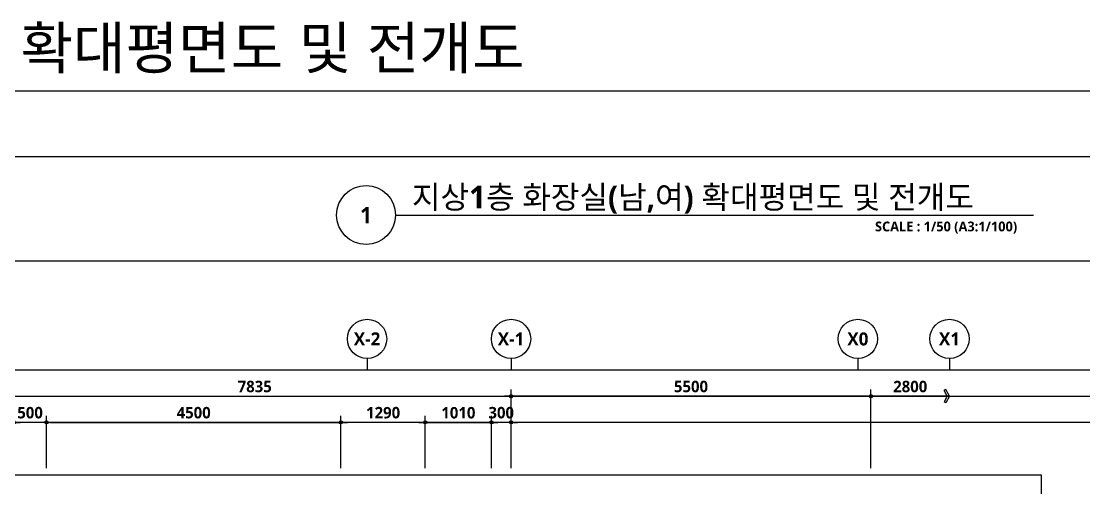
# Model space of a CAD drawing. Header units: millimetres. Extents: x 0 to 336000, y 0 to 30768.
# Drawn here: x 134543 to 150780, y 23637 to 30768 of the extents above; entities that cross this region are included whole.
import ezdxf
from ezdxf.enums import TextEntityAlignment as Align

# ---------------------------------------------------------------- set-up
doc = ezdxf.new("R2010")
doc.units = ezdxf.units.MM
doc.header["$LTSCALE"] = 50
doc.layers.get('Defpoints').update_dxf_attribs({"color": 153})
for name, color, linetype in [('A-ANNO-GRA1', 7, 'Continuous'), ('A-ANNO-TEXT1', 7, 'Continuous'), ('A-ANNO-TITL', 7, 'Continuous'), ('A-ST-AXIS-BUB', 7, 'Continuous'), ('A-ST-AXIS-DIM', 7, 'Continuous'), ('AA-XXXX-TXT1', 2, 'Continuous')]:
    doc.layers.add(name, color=color, linetype=linetype)
doc.layers.add('G(그리드1)', color=185, linetype='Continuous', plot=False)
doc.styles.add('2020음성 1차', font='나눔고딕Bold.ttf')
doc.styles.add('SH_진천_나눔', font='')
doc.styles.get('SH_진천_나눔').set_extended_font_data('NanumGothic', bold=True)
doc.dimstyles.new('SHP 50', dxfattribs={"dimscale": 50, "dimtxt": 3.5, "dimasz": 1, "dimexe": 2, "dimexo": 2, "dimgap": 1, "dimtad": 1, "dimdec": 0, "dimzin": 0, "dimdsep": 46, "dimtxsty": 'SH_진천_나눔', "dimblk": 'DIMDOT', "dimcen": 0.09, "dimclrd": 256, "dimclre": 256, "dimclrt": 3, "dimadec": 0, "dimazin": 1, "dimtfac": 1, "dimtdec": 0, "dimtix": 1, "dimtmove": 2, "dimatfit": 0, "dimldrblk": 'DIMDOT', "dimfxl": 1, "dimtolj": 1, "dimtzin": 0, "dimlwd": -1, "dimlwe": -1, "dimarcsym": 0})

# ---------------------------------------------------------------- blocks, each defined once
blk = doc.blocks.new('*U2903')
at = {"layer": 'A-ANNO-TITL'}
blk.add_line((0, 0), (9750, 0), dxfattribs=at)
blk.add_circle((-450, 0), 450, dxfattribs=at)
at = {"layer": 'AA-XXXX-TXT1', "style": 'SH_진천_나눔'}
blk.add_attdef('DWG.TITLE', (250, 100), '', height=350, dxfattribs=at)
at = {"layer": 'AA-XXXX-TXT1', "color": 7, "style": 'SH_진천_나눔'}
blk.add_attdef('NO1', text='', height=300, dxfattribs=at).set_placement((-450, 0), align=Align.MIDDLE)
at = {"layer": 'AA-XXXX-TXT1', "style": 'SH_진천_나눔'}
blk.add_attdef('SCALE', text='', height=150, dxfattribs=at).set_placement((9500, -100), align=Align.TOP_RIGHT)
blk = doc.blocks.new('DIMDOT')
at = {"color": 0}
blk.add_line((-2, 0), (2, 0), dxfattribs=at)
for radius in [0.5, 0.25]:
    blk.add_circle((0, 0), radius, dxfattribs=at)
blk = doc.blocks.new('*D15308')
at = {"layer": 'A-ST-AXIS-DIM'}
for p, q in [((134193, 23937), (134193, 25137)), ((134243, 25037), (141978, 25037)), ((142028, 23937), (142028, 25137))]:
    blk.add_line(p, q, dxfattribs=at)
at = {"layer": 'Defpoints', "color": 0}
for p in [(142028, 25037), (134193, 23837), (142028, 23837)]:
    blk.add_point(p, dxfattribs=at)
at = {"layer": 'A-ST-AXIS-DIM', "linetype": 'ByBlock', "xscale": 50, "yscale": 50, "zscale": 50, "rotation": 180}
blk.add_blockref('DIMDOT', (134193, 25037), dxfattribs=at)
at = {"layer": 'A-ST-AXIS-DIM', "linetype": 'ByBlock', "xscale": 50, "yscale": 50, "zscale": 50}
blk.add_blockref('DIMDOT', (142028, 25037), dxfattribs=at)
at = {"layer": 'A-ST-AXIS-DIM', "color": 3, "insert": (138111, 25184), "char_height": 175, "attachment_point": 5, "style": 'SH_진천_나눔'}
blk.add_mtext('\\A1;7835', dxfattribs=at)
blk = doc.blocks.new('A-ST-AXIS-BUB-1')
at = {"layer": 'A-ST-AXIS-BUB'}
blk.add_line((0, 350), (0, 0), dxfattribs=at)
blk.add_circle((0, 950), 600, dxfattribs=at)
blk = doc.blocks.new('*D15309')
at = {"layer": 'A-ST-AXIS-DIM'}
for p, q in [((134928, 23937), (134928, 24737)), ((139428, 23937), (139428, 24737)), ((134978, 24637), (139378, 24637))]:
    blk.add_line(p, q, dxfattribs=at)
at = {"layer": 'Defpoints', "color": 0}
for p in [(139428, 24637), (134928, 23837), (139428, 23837)]:
    blk.add_point(p, dxfattribs=at)
at = {"layer": 'A-ST-AXIS-DIM', "linetype": 'ByBlock', "xscale": 50, "yscale": 50, "zscale": 50, "rotation": 180}
blk.add_blockref('DIMDOT', (134928, 24637), dxfattribs=at)
at = {"layer": 'A-ST-AXIS-DIM', "linetype": 'ByBlock', "xscale": 50, "yscale": 50, "zscale": 50}
blk.add_blockref('DIMDOT', (139428, 24637), dxfattribs=at)
at = {"layer": 'A-ST-AXIS-DIM', "color": 3, "insert": (137178, 24784), "char_height": 175, "attachment_point": 5, "style": 'SH_진천_나눔'}
blk.add_mtext('\\A1;4500', dxfattribs=at)
blk = doc.blocks.new('*D15310')
at = {"layer": 'A-ST-AXIS-DIM'}
for p, q in [((140718, 23937), (140718, 24737)), ((141728, 23937), (141728, 24737)), ((140768, 24637), (141678, 24637))]:
    blk.add_line(p, q, dxfattribs=at)
at = {"layer": 'Defpoints', "color": 0}
for p in [(141728, 24637), (140718, 23837), (141728, 23837)]:
    blk.add_point(p, dxfattribs=at)
at = {"layer": 'A-ST-AXIS-DIM', "linetype": 'ByBlock', "xscale": 50, "yscale": 50, "zscale": 50, "rotation": 180}
blk.add_blockref('DIMDOT', (140718, 24637), dxfattribs=at)
at = {"layer": 'A-ST-AXIS-DIM', "linetype": 'ByBlock', "xscale": 50, "yscale": 50, "zscale": 50}
blk.add_blockref('DIMDOT', (141728, 24637), dxfattribs=at)
at = {"layer": 'A-ST-AXIS-DIM', "color": 3, "insert": (141223, 24783), "char_height": 175, "attachment_point": 5, "style": 'SH_진천_나눔'}
blk.add_mtext('\\A1;1010', dxfattribs=at)
blk = doc.blocks.new('*D15311')
at = {"layer": 'A-ST-AXIS-DIM'}
for p, q in [((134428, 23937), (134428, 24737)), ((134928, 23937), (134928, 24737)), ((134378, 24637), (134328, 24637)), ((134928, 24637), (134428, 24637)), ((134978, 24637), (135028, 24637))]:
    blk.add_line(p, q, dxfattribs=at)
at = {"layer": 'Defpoints', "color": 0}
for p in [(134428, 24637), (134428, 23837), (134928, 23837)]:
    blk.add_point(p, dxfattribs=at)
at = {"layer": 'A-ST-AXIS-DIM', "linetype": 'ByBlock', "xscale": 50, "yscale": 50, "zscale": 50}
blk.add_blockref('DIMDOT', (134428, 24637), dxfattribs=at)
at = {"layer": 'A-ST-AXIS-DIM', "linetype": 'ByBlock', "xscale": 50, "yscale": 50, "zscale": 50, "rotation": 180}
blk.add_blockref('DIMDOT', (134928, 24637), dxfattribs=at)
at = {"layer": 'A-ST-AXIS-DIM', "color": 3, "insert": (134678, 24784), "char_height": 175, "attachment_point": 5, "style": 'SH_진천_나눔'}
blk.add_mtext('\\A1;500', dxfattribs=at)
blk = doc.blocks.new('*D15312')
at = {"layer": 'A-ST-AXIS-DIM'}
for p, q in [((139428, 23937), (139428, 24737)), ((140718, 23937), (140718, 24737)), ((140668, 24637), (139478, 24637))]:
    blk.add_line(p, q, dxfattribs=at)
at = {"layer": 'Defpoints', "color": 0}
for p in [(139428, 24637), (139428, 23837), (140718, 23837)]:
    blk.add_point(p, dxfattribs=at)
at = {"layer": 'A-ST-AXIS-DIM', "linetype": 'ByBlock', "xscale": 50, "yscale": 50, "zscale": 50, "rotation": 180}
blk.add_blockref('DIMDOT', (139428, 24637), dxfattribs=at)
at = {"layer": 'A-ST-AXIS-DIM', "linetype": 'ByBlock', "xscale": 50, "yscale": 50, "zscale": 50}
blk.add_blockref('DIMDOT', (140718, 24637), dxfattribs=at)
at = {"layer": 'A-ST-AXIS-DIM', "color": 3, "insert": (140073, 24784), "char_height": 175, "attachment_point": 5, "style": 'SH_진천_나눔'}
blk.add_mtext('\\A1;1290', dxfattribs=at)
blk = doc.blocks.new('arrow1')
at = {"color": 0}
for p, q in [((0, 0), (0.286, 0.501)), ((0, 0), (0.286, -0.501)), ((0.165, 0), (0.41, 0.429)), ((0.165, 0), (0.41, -0.429)), ((0.286, 0.501), (0.41, 0.43)), ((0.286, -0.501), (0.41, -0.43))]:
    blk.add_line(p, q, dxfattribs=at)
blk = doc.blocks.new('*D15337')
at = {"layer": 'A-ST-AXIS-DIM'}
for p, q in [((141728, 23937), (141728, 24737)), ((142028, 23937), (142028, 24737)), ((141678, 24637), (141628, 24637)), ((142028, 24637), (141728, 24637)), ((142078, 24637), (142128, 24637))]:
    blk.add_line(p, q, dxfattribs=at)
at = {"layer": 'Defpoints', "color": 0}
for p in [(141728, 24637), (141728, 23837), (142028, 23837)]:
    blk.add_point(p, dxfattribs=at)
at = {"layer": 'A-ST-AXIS-DIM', "linetype": 'ByBlock', "xscale": 50, "yscale": 50, "zscale": 50}
blk.add_blockref('DIMDOT', (141728, 24637), dxfattribs=at)
at = {"layer": 'A-ST-AXIS-DIM', "linetype": 'ByBlock', "xscale": 50, "yscale": 50, "zscale": 50, "rotation": 180}
blk.add_blockref('DIMDOT', (142028, 24637), dxfattribs=at)
at = {"layer": 'A-ST-AXIS-DIM', "color": 3, "insert": (141878, 24784), "char_height": 175, "attachment_point": 5, "style": 'SH_진천_나눔'}
blk.add_mtext('\\A1;300', dxfattribs=at)
blk = doc.blocks.new('*D15339')
at = {"layer": 'A-ST-AXIS-DIM'}
for p, q in [((142028, 23937), (142028, 25137)), ((147478, 25037), (142078, 25037)), ((147528, 23937), (147528, 25137))]:
    blk.add_line(p, q, dxfattribs=at)
at = {"layer": 'Defpoints', "color": 0}
for p in [(142028, 25037), (142028, 23837), (147528, 23837)]:
    blk.add_point(p, dxfattribs=at)
at = {"layer": 'A-ST-AXIS-DIM', "linetype": 'ByBlock', "xscale": 50, "yscale": 50, "zscale": 50, "rotation": 180}
blk.add_blockref('DIMDOT', (142028, 25037), dxfattribs=at)
at = {"layer": 'A-ST-AXIS-DIM', "linetype": 'ByBlock', "xscale": 50, "yscale": 50, "zscale": 50}
blk.add_blockref('DIMDOT', (147528, 25037), dxfattribs=at)
at = {"layer": 'A-ST-AXIS-DIM', "color": 3, "insert": (144778, 25184), "char_height": 175, "attachment_point": 5, "style": 'SH_진천_나눔'}
blk.add_mtext('\\A1;5500', dxfattribs=at)

msp = doc.modelspace()

# ---------------------------------------------------------------- linework, layer by layer
at = {"layer": 'A-ANNO-GRA1'}
msp.add_lwpolyline([(127625.2, 27100), (127625.2, 1600), (161900, 1600), (161900, 27100)], close=True, dxfattribs=at)
at = {"layer": 'A-ST-AXIS-DIM'}
msp.add_line((148728.2, 25037.5), (147528.2, 25037.5), dxfattribs=at)
at = {"layer": 'Defpoints'}
for points in [[(168000, 0), (168000, 29700), (126000, 29700), (126000, 0)], [(127025.2, 28700), (162500, 28700), (162500, 1000), (127025.2, 1000)]]:
    msp.add_lwpolyline(points, close=True, dxfattribs=at)
at = {"layer": 'G(그리드1)'}
for points in [[(130328.2, 25437.5), (151728.2, 25437.5), (151728.2, 10237.5), (130328.2, 10237.5)], [(130728.2, 25037.5), (151328.2, 25037.5), (151328.2, 10637.5), (130728.2, 10637.5)], [(131128.2, 24637.5), (150928.2, 24637.5), (150928.2, 11037.5), (131128.2, 11037.5)], [(131928.2, 23837.5), (150128.2, 23837.5), (150128.2, 11837.5), (131928.2, 11837.5)]]:
    msp.add_lwpolyline(points, close=True, dxfattribs=at)

# ---------------------------------------------------------------- block references
ref = msp.add_blockref('*U2903', (140263, 27806))
ref.add_attrib('SCALE', 'SCALE : 1/50 (A3:1/100)', dxfattribs={"layer": 'A-ANNO-TITL', "height": 150, "style": 'SH_진천_나눔'}).set_placement((149763, 27706), align=Align.TOP_RIGHT)
ref.add_attrib('DWG.TITLE', '지상1층 화장실(남,여) 확대평면도 및 전개도', (140513, 27906), dxfattribs={"layer": 'A-ANNO-TITL', "height": 347.908, "style": 'SH_진천_나눔'})
ref.add_attrib('NO1', '1', dxfattribs={"layer": 'A-ANNO-TITL', "color": 7, "height": 250, "style": 'SH_진천_나눔'}).set_placement((139813, 27806), align=Align.MIDDLE)
at = {"layer": 'A-ST-AXIS-BUB', "xscale": 0.5, "yscale": 0.5, "zscale": 0.5}
for p in [(139828.2, 25437.5), (142028.2, 25437.5), (147328.2, 25437.5), (148728.2, 25437.5)]:
    msp.add_blockref('A-ST-AXIS-BUB-1', p, dxfattribs=at)
at = {"layer": 'A-ST-AXIS-DIM', "xscale": 200, "yscale": 200, "zscale": 200, "rotation": 180.0000000000135}
msp.add_blockref('arrow1', (148728.2, 25037.5), dxfattribs=at)

# ---------------------------------------------------------------- texts
at = {"layer": 'A-ANNO-TEXT1', "style": 'SH_진천_나눔'}
for s, p in [('X-2', (139828.2, 25912.5)), ('X-1', (142028.2, 25912.5)), ('X0', (147328.2, 25912.5)), ('X1', (148728.2, 25912.5))]:
    msp.add_text(s, height=200, dxfattribs=at).set_placement(p, align=Align.MIDDLE_CENTER)
at = {"layer": 'A-ST-AXIS-DIM', "color": 3, "insert": (148128.2, 25183.5), "char_height": 175, "attachment_point": 5, "style": 'SH_진천_나눔'}
msp.add_mtext('\\A1;2800', dxfattribs=at)
at = {"layer": 'Defpoints', "style": '2020음성 1차'}
msp.add_text('지상1층 화장실(남,여) 확대평면도 및 전개도', height=640, dxfattribs=at).set_placement((126347.1, 30039.7))

# ---------------------------------------------------------------- dimensions: what is measured, and where the dimension line sits
at = {"layer": 'A-ST-AXIS-DIM'}
dim = msp.add_linear_dim(base=(142028.2, 25037.5), p1=(134193.2, 23837.5), p2=(142028.2, 23837.5), dimstyle='SHP 50', dxfattribs=at)
dim.commit()
dim.dimension.update_dxf_attribs({"geometry": '*D15308', "text_midpoint": (138110.7, 25184.1)})
for base, p1, p2, angle, picture, middle in [((142028.2, 25037.5), (147528.2, 23837.5), (142028.2, 23837.5), 180, '*D15339', (144778.2, 25183.7)), ((134428.2, 24637.5), (134928.2, 23837.5), (134428.2, 23837.5), 0, '*D15311', (134678.2, 24783.7)), ((139428.2, 24637.5), (134928.2, 23837.5), (139428.2, 23837.5), 180, '*D15309', (137178.2, 24783.7)), ((139428.2, 24637.5), (140718.2, 23837.5), (139428.2, 23837.5), 0, '*D15312', (140073.2, 24784.1)), ((141728.2, 24637.5), (140718.2, 23837.5), (141728.2, 23837.5), 180, '*D15310', (141223.2, 24783.5)), ((141728.2, 24637.5), (142028.2, 23837.5), (141728.2, 23837.5), 0, '*D15337', (141878.2, 24784.1))]:
    dim = msp.add_linear_dim(base=base, p1=p1, p2=p2, angle=angle, dimstyle='SHP 50', dxfattribs=at)
    dim.commit()
    dim.dimension.update_dxf_attribs({"geometry": picture, "text_midpoint": middle})

doc.saveas('drawing.dxf')
